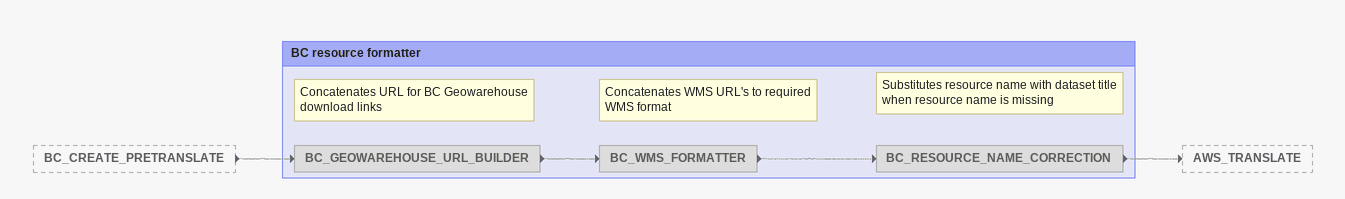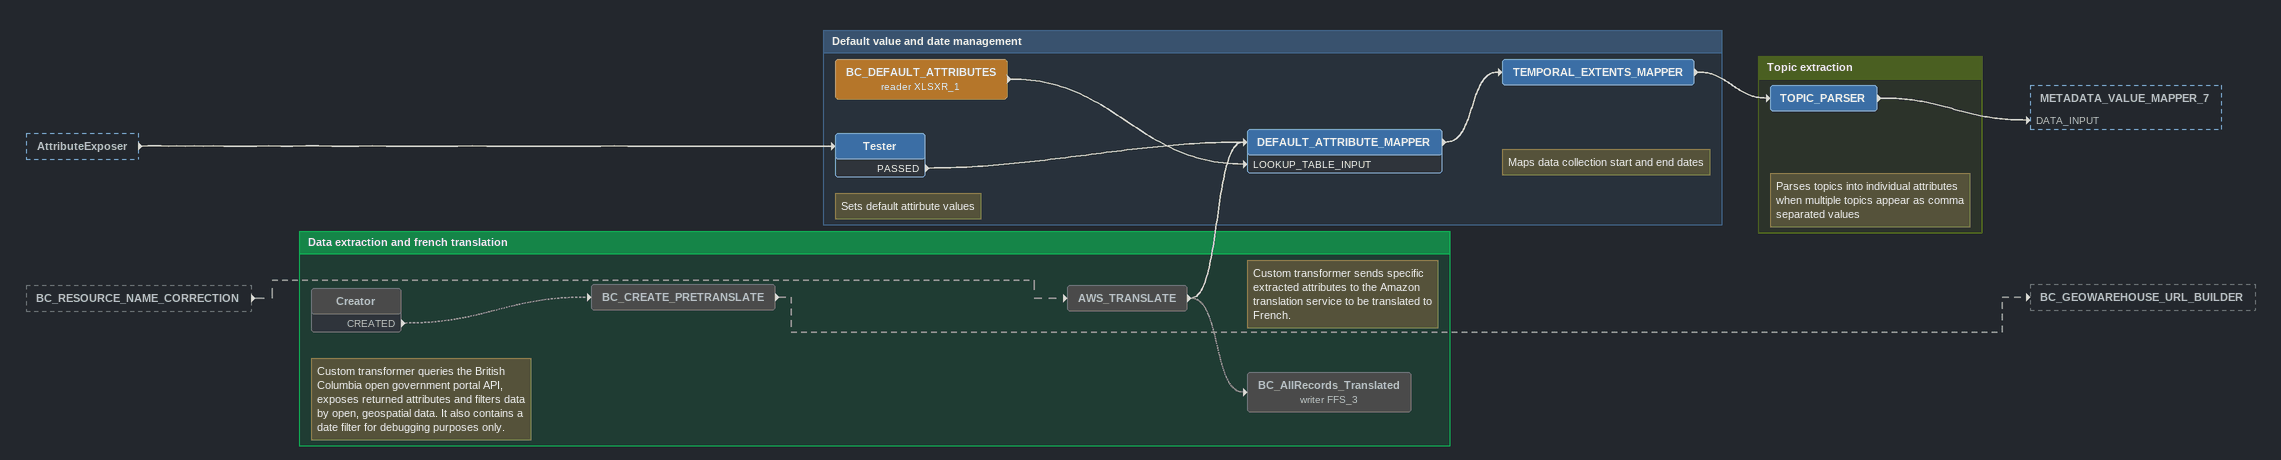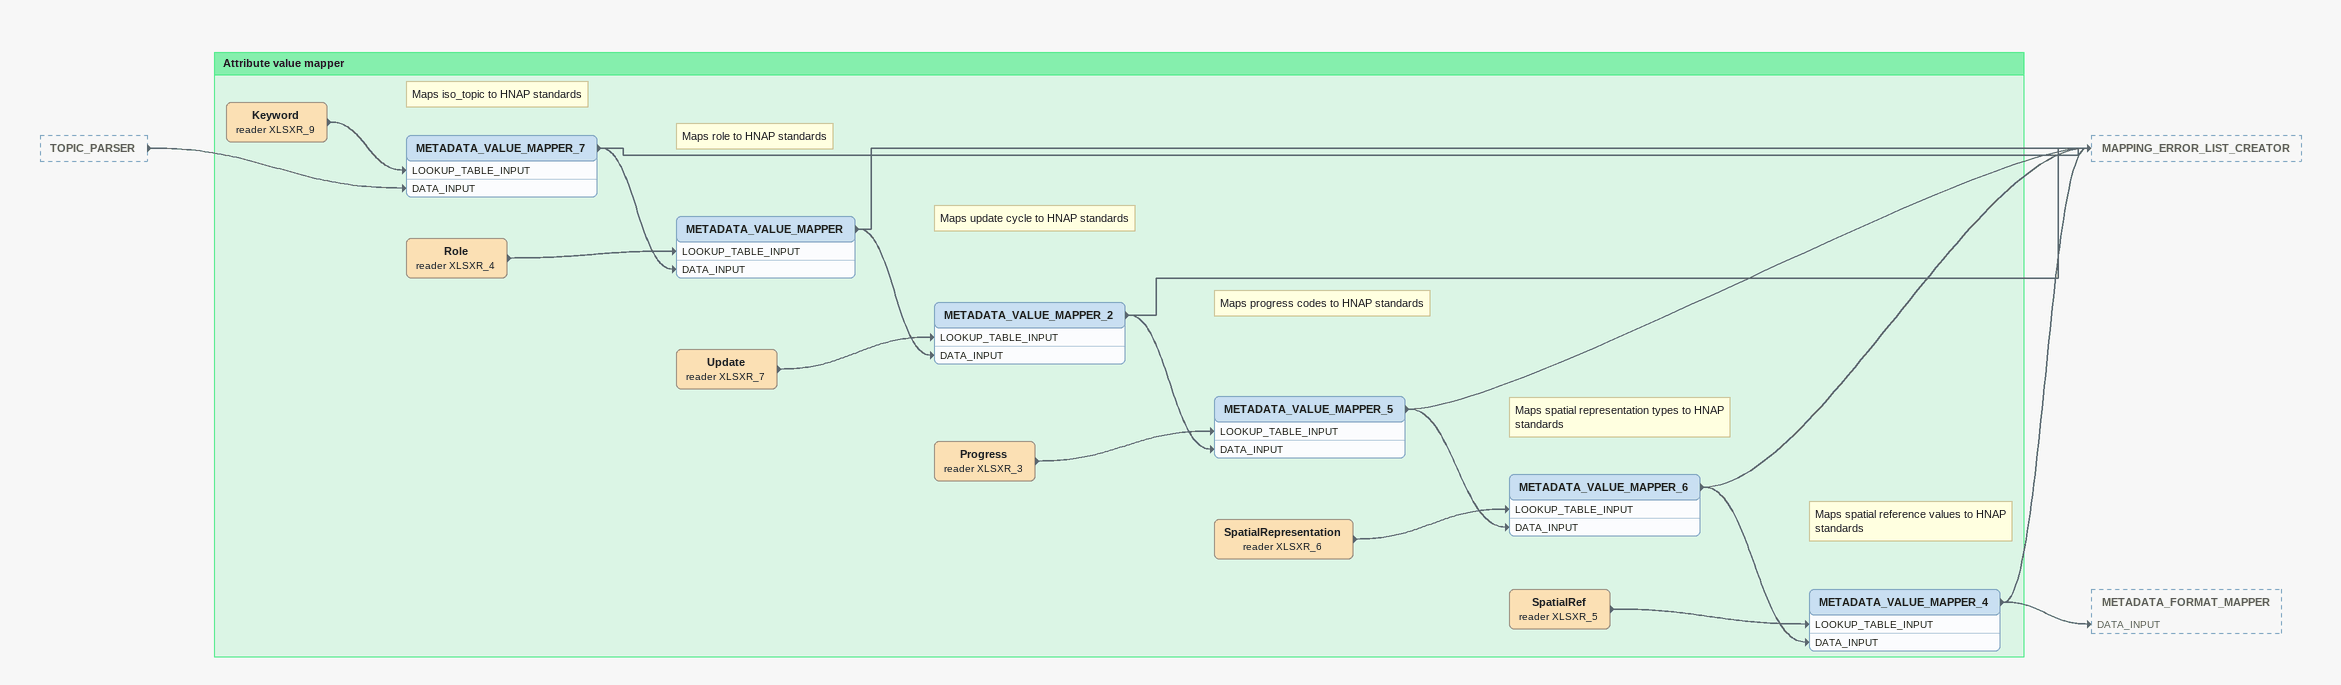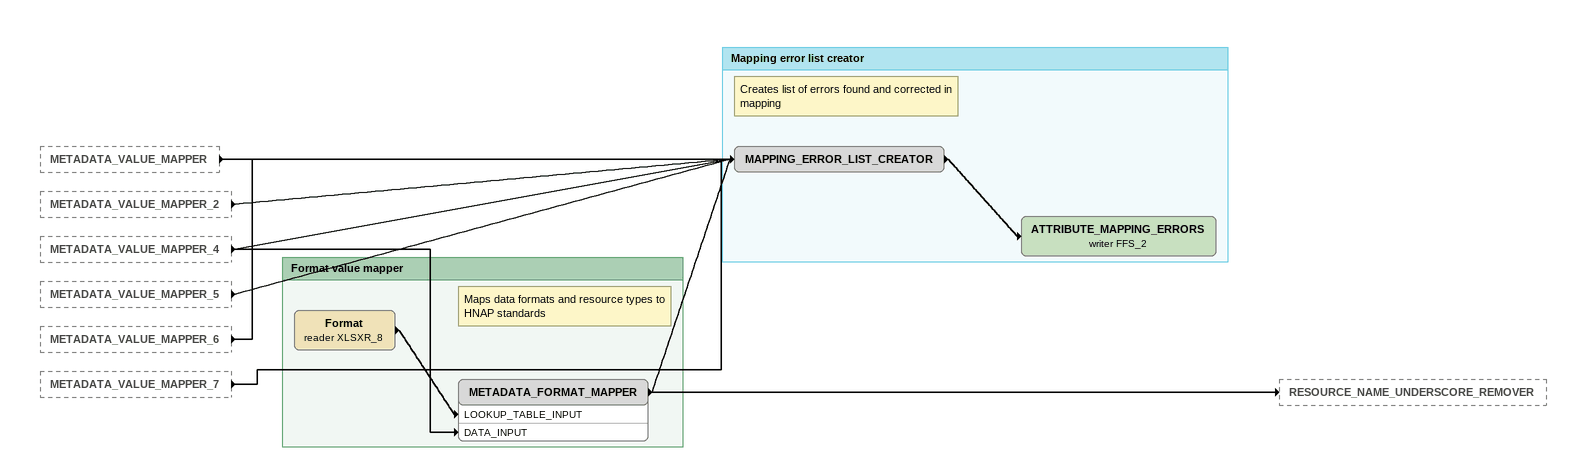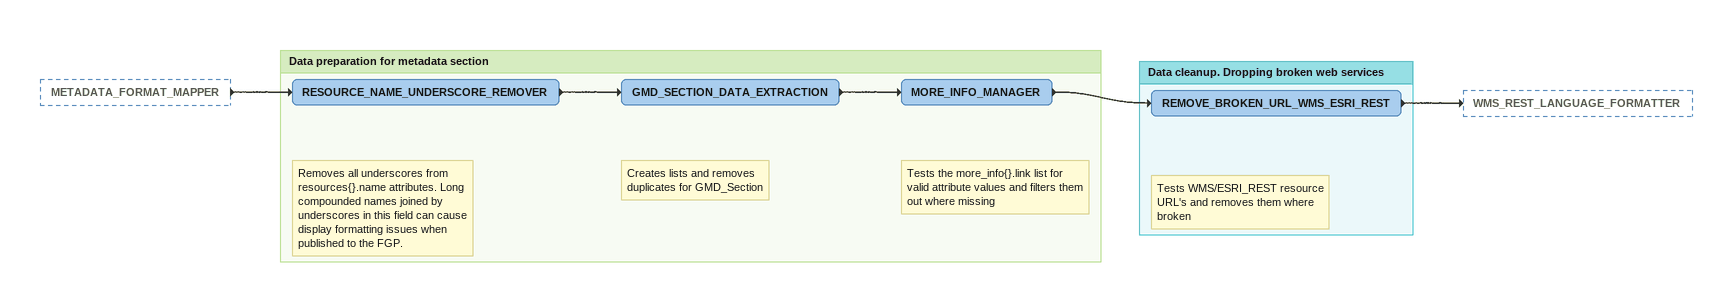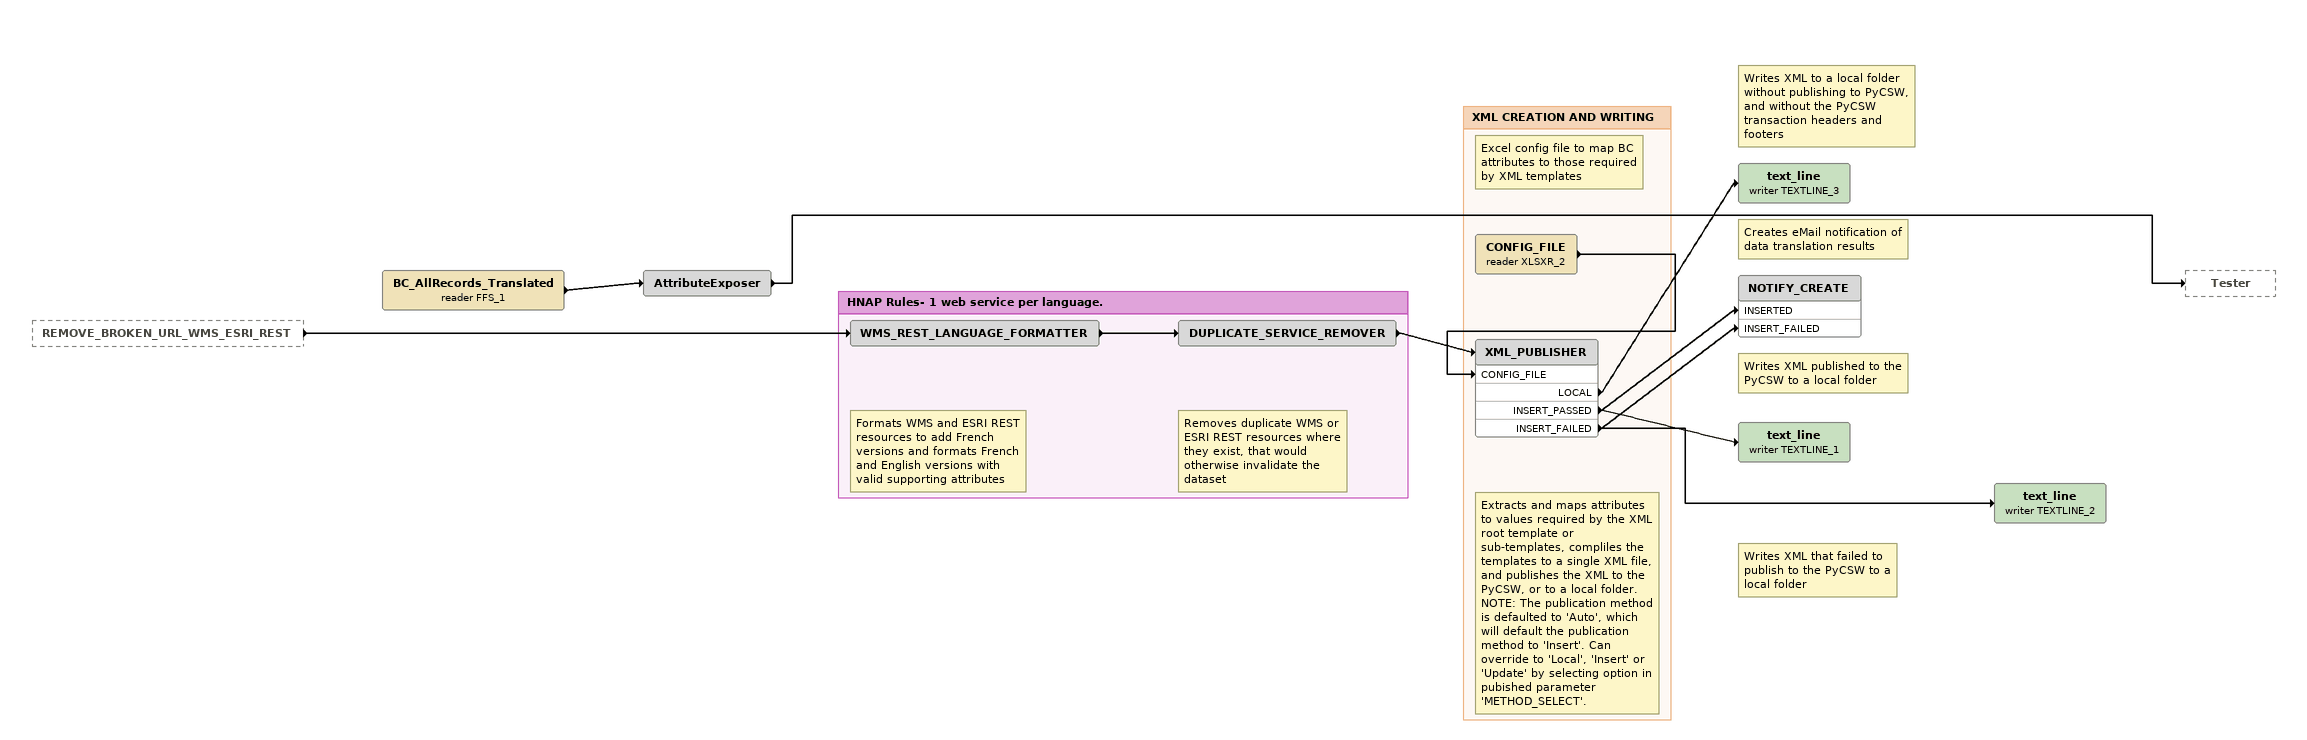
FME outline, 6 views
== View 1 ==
BC_CREATE_PRETRANSLATE [outside]
    -> BC_GEOWAREHOUSE_URL_BUILDER [off]

Bookmark: BC resource formatter
Note: Concatenates URL for BC Geowarehouse download links
BC_GEOWAREHOUSE_URL_BUILDER [off]
    -> BC_WMS_FORMATTER [off]
Note: Concatenates WMS URL's to required WMS format
BC_WMS_FORMATTER [off]
    -> BC_RESOURCE_NAME_CORRECTION [off]
Note: Substitutes resource name with dataset title when resource name is missing
BC_RESOURCE_NAME_CORRECTION [off]
    -> AWS_TRANSLATE [off]

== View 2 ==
AttributeExposer [outside]
    -> Tester
BC_RESOURCE_NAME_CORRECTION [outside]
    -> AWS_TRANSLATE [off]

Bookmark: Data extraction and french translation
Creator [off]
    CREATED -> BC_CREATE_PRETRANSLATE [off]
Note: Custom transformer queries the British Columbia open government portal API, exposes returned attributes and filters data by open, geospatial data. It also contains a date filter for debugging purposes only.
BC_CREATE_PRETRANSLATE [off]
    -> BC_GEOWAREHOUSE_URL_BUILDER [off]
Note: Custom transformer sends specific extracted attributes to the Amazon translation service to be translated to French.
AWS_TRANSLATE [off]
    -> DEFAULT_ATTRIBUTE_MAPPER
    -> BC_AllRecords_Translated (writer FFS_3) [off]
BC_AllRecords_Translated (writer FFS_3) [off]

Bookmark: Default value and date management
Tester
    PASSED -> DEFAULT_ATTRIBUTE_MAPPER
BC_DEFAULT_ATTRIBUTES (reader XLSXR_1)
    -> DEFAULT_ATTRIBUTE_MAPPER [LOOKUP_TABLE_INPUT]
Note: Sets default attirbute values
DEFAULT_ATTRIBUTE_MAPPER
    -> TEMPORAL_EXTENTS_MAPPER
Note: Maps data collection start and end dates
TEMPORAL_EXTENTS_MAPPER
    -> TOPIC_PARSER

Bookmark: Topic extraction
Note: Parses topics into individual attributes when multiple topics appear as comma separated values
TOPIC_PARSER
    -> METADATA_VALUE_MAPPER_7 [DATA_INPUT]

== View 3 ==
TOPIC_PARSER [outside]
    -> METADATA_VALUE_MAPPER_7 [DATA_INPUT]

Bookmark: Attribute value mapper
Keyword (reader XLSXR_9)
    -> METADATA_VALUE_MAPPER_7 [LOOKUP_TABLE_INPUT]
Note: Maps iso_topic to HNAP standards
METADATA_VALUE_MAPPER_7
    -> METADATA_VALUE_MAPPER [DATA_INPUT]
    -> MAPPING_ERROR_LIST_CREATOR
Role (reader XLSXR_4)
    -> METADATA_VALUE_MAPPER [LOOKUP_TABLE_INPUT]
Note: Maps role to HNAP standards
METADATA_VALUE_MAPPER
    -> METADATA_VALUE_MAPPER_2 [DATA_INPUT]
    -> MAPPING_ERROR_LIST_CREATOR
Update (reader XLSXR_7)
    -> METADATA_VALUE_MAPPER_2 [LOOKUP_TABLE_INPUT]
Note: Maps update cycle to HNAP standards
METADATA_VALUE_MAPPER_2
    -> METADATA_VALUE_MAPPER_5 [DATA_INPUT]
    -> MAPPING_ERROR_LIST_CREATOR
Progress (reader XLSXR_3)
    -> METADATA_VALUE_MAPPER_5 [LOOKUP_TABLE_INPUT]
Note: Maps progress codes to HNAP standards
METADATA_VALUE_MAPPER_5
    -> METADATA_VALUE_MAPPER_6 [DATA_INPUT]
    -> MAPPING_ERROR_LIST_CREATOR
SpatialRepresentation (reader XLSXR_6)
    -> METADATA_VALUE_MAPPER_6 [LOOKUP_TABLE_INPUT]
Note: Maps spatial representation types to HNAP standards
METADATA_VALUE_MAPPER_6
    -> METADATA_VALUE_MAPPER_4 [DATA_INPUT]
    -> MAPPING_ERROR_LIST_CREATOR
SpatialRef (reader XLSXR_5)
    -> METADATA_VALUE_MAPPER_4 [LOOKUP_TABLE_INPUT]
Note: Maps spatial reference values to HNAP standards
METADATA_VALUE_MAPPER_4
    -> METADATA_FORMAT_MAPPER [DATA_INPUT]
    -> MAPPING_ERROR_LIST_CREATOR

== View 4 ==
METADATA_VALUE_MAPPER [outside]
    -> MAPPING_ERROR_LIST_CREATOR
METADATA_VALUE_MAPPER_2 [outside]
    -> MAPPING_ERROR_LIST_CREATOR
METADATA_VALUE_MAPPER_4 [outside]
    -> METADATA_FORMAT_MAPPER [DATA_INPUT]
    -> MAPPING_ERROR_LIST_CREATOR
METADATA_VALUE_MAPPER_5 [outside]
    -> MAPPING_ERROR_LIST_CREATOR
METADATA_VALUE_MAPPER_6 [outside]
    -> MAPPING_ERROR_LIST_CREATOR
METADATA_VALUE_MAPPER_7 [outside]
    -> MAPPING_ERROR_LIST_CREATOR

Bookmark: Format value mapper
Format (reader XLSXR_8)
    -> METADATA_FORMAT_MAPPER [LOOKUP_TABLE_INPUT]
Note: Maps data formats and resource types to HNAP standards
METADATA_FORMAT_MAPPER
    -> RESOURCE_NAME_UNDERSCORE_REMOVER
    -> MAPPING_ERROR_LIST_CREATOR

Bookmark: Mapping error list creator
Note: Creates list of errors found and corrected in mapping
MAPPING_ERROR_LIST_CREATOR
    -> ATTRIBUTE_MAPPING_ERRORS (writer FFS_2)
ATTRIBUTE_MAPPING_ERRORS (writer FFS_2)

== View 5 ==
METADATA_FORMAT_MAPPER [outside]
    -> RESOURCE_NAME_UNDERSCORE_REMOVER

Bookmark: Data preparation for metadata section
Note: Removes all underscores from resources{}.name attributes. Long compounded names joined by underscores in this field can cause display formatting issues when published to the FGP.
RESOURCE_NAME_UNDERSCORE_REMOVER
    -> GMD_SECTION_DATA_EXTRACTION
Note: Creates lists and removes duplicates for GMD_Section
GMD_SECTION_DATA_EXTRACTION
    -> MORE_INFO_MANAGER
Note: Tests the more_info{}.link list for valid attribute values and filters them out where missing
MORE_INFO_MANAGER
    -> REMOVE_BROKEN_URL_WMS_ESRI_REST

Bookmark: Data cleanup. Dropping broken web services
Note: Tests WMS/ESRI_REST resource URL's and removes them where broken
REMOVE_BROKEN_URL_WMS_ESRI_REST
    -> WMS_REST_LANGUAGE_FORMATTER

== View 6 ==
REMOVE_BROKEN_URL_WMS_ESRI_REST [outside]
    -> WMS_REST_LANGUAGE_FORMATTER
BC_AllRecords_Translated (reader FFS_1)
    -> AttributeExposer
AttributeExposer
    -> Tester
Note: Writes XML to a local folder without publishing to PyCSW, and without the PyCSW transaction headers and footers
text_line (writer TEXTLINE_3)
Note: Creates eMail notification of data translation results
NOTIFY_CREATE
Note: Writes XML published to the PyCSW to a local folder
text_line (writer TEXTLINE_1)
Note: Writes XML that failed to publish to the PyCSW to a local folder
text_line (writer TEXTLINE_2)

Bookmark: HNAP Rules- 1 web service per language.
Note: Formats WMS and ESRI REST resources to add French versions and formats French and English versions with valid supporting attributes
WMS_REST_LANGUAGE_FORMATTER
    -> DUPLICATE_SERVICE_REMOVER
Note: Removes duplicate WMS or ESRI REST resources where they exist, that would otherwise invalidate the dataset
DUPLICATE_SERVICE_REMOVER
    -> XML_PUBLISHER

Bookmark: XML CREATION AND WRITING
Note: Excel config file to map BC attributes to those required by XML templates
CONFIG_FILE (reader XLSXR_2)
    -> XML_PUBLISHER [CONFIG_FILE]
Note: Extracts and maps attributes to values required by the XML root template or sub-templates, compliles the templates to a single XML file, and publishes the XML to the PyCSW, or to a local folder. / NOTE: The publication method is defaulted to 'Auto', which will default the publication method to 'Insert'. Can override to 'Local', 'Insert' or 'Update' by selecting option in pubished parameter 'METHOD_SELECT'.
XML_PUBLISHER
    LOCAL -> text_line (writer TEXTLINE_3)
    INSERT_PASSED -> NOTIFY_CREATE [INSERTED]
    INSERT_PASSED -> text_line (writer TEXTLINE_1)
    INSERT_FAILED -> NOTIFY_CREATE [INSERT_FAILED]
    INSERT_FAILED -> text_line (writer TEXTLINE_2)
